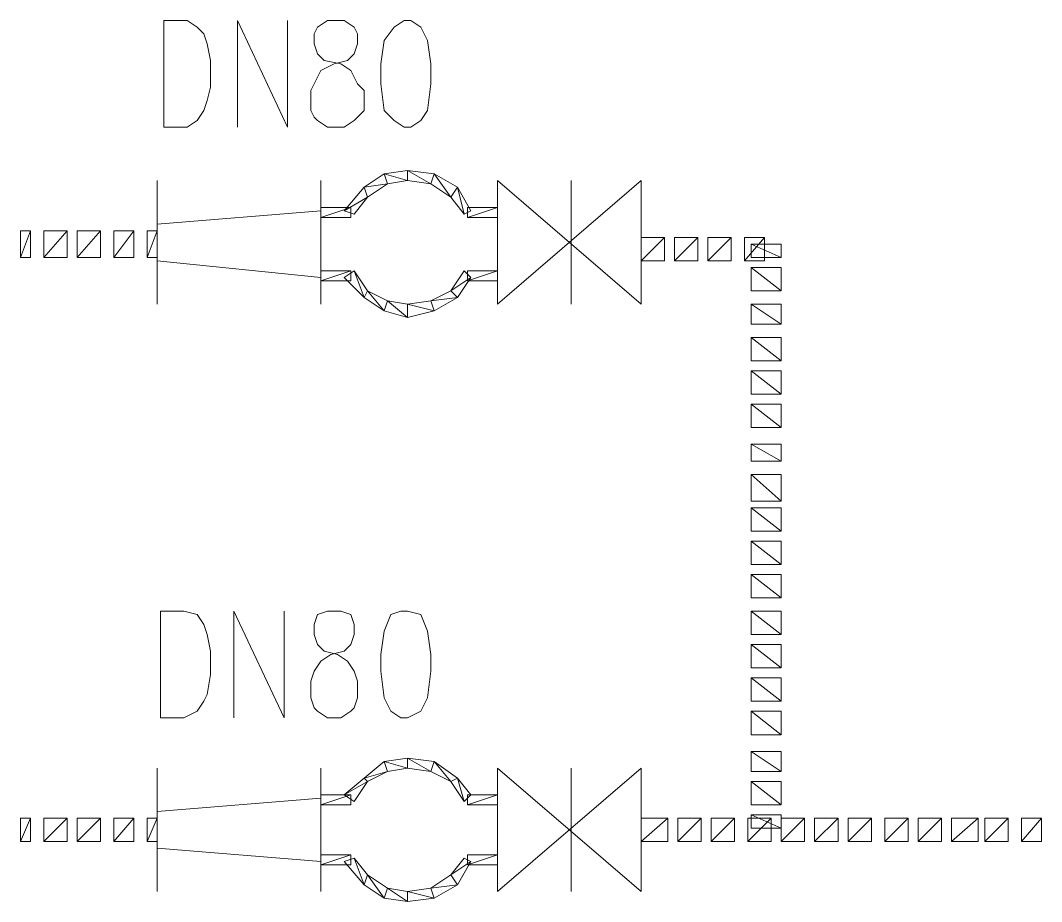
# Model space of a CAD drawing. Header units: millimetres. Extents: x 314312 to 406292, y 205315 to 257934.
# Drawn here: x 332776 to 335914, y 219540 to 222247 of the extents above; entities that cross this region are included whole.
import ezdxf

# ---------------------------------------------------------------- set-up
doc = ezdxf.new("R2010")
doc.units = ezdxf.units.MM

msp = doc.modelspace()

# ---------------------------------------------------------------- linework, layer by layer
at = {"color": 0, "lineweight": 5}
for points in [[(333217, 221918.9), (333217, 222247), (333288.7, 222247), (333319.5, 222226.5), (333340, 222206), (333350.3, 222175.2), (333360.5, 222124), (333360.5, 222041.9), (333350.3, 222000.9), (333340, 221970.1), (333319.5, 221939.4), (333288.7, 221918.9), (333217, 221918.9)], [(333442.6, 221918.9), (333442.6, 222247), (333596.4, 221918.9), (333596.4, 222247)], [(333719.5, 222247), (333688.7, 222226.5), (333678.4, 222206), (333678.4, 222175.2), (333688.7, 222144.5), (333709.2, 222124), (333760.5, 222113.7), (333791.2, 222093.2), (333811.8, 222052.2), (333832.3, 222031.7), (333832.3, 221970.1), (333811.8, 221949.6), (333801.5, 221939.4), (333770.7, 221918.9), (333719.5, 221918.9), (333688.7, 221939.4), (333678.4, 221949.6), (333668.2, 221970.1), (333668.2, 222031.7), (333678.4, 222052.2), (333698.9, 222093.2), (333740, 222113.7), (333781, 222124), (333801.5, 222144.5), (333811.8, 222175.2), (333811.8, 222206), (333801.5, 222226.5), (333770.7, 222247), (333719.5, 222247)], [(333955.3, 222247), (333924.6, 222226.5), (333893.8, 222185.5), (333883.5, 222113.7), (333883.5, 222052.2), (333893.8, 221970.1), (333924.6, 221939.4), (333955.3, 221918.9), (333975.8, 221918.9), (334006.6, 221939.4), (334027.1, 221970.1), (334037.4, 222052.2), (334037.4, 222113.7), (334027.1, 222185.5), (334006.6, 222226.5), (333975.8, 222247), (333955.3, 222247)], [(333196.4, 221754.8), (333196.4, 221375.3)], [(333698.9, 221754.8), (333698.9, 221375.3)], [(334242.5, 221375.3), (334242.5, 221754.8), (334242.5, 221375.3), (334242.5, 221754.8)], [(334242.5, 221754.8), (334683.5, 221375.3), (334683.5, 221754.8), (334242.5, 221375.3)], [(334468.1, 221375.3), (334468.1, 221754.8)], [(333698.9, 221662.5), (333196.4, 221621.5)], [(332776, 221518.9), (332776, 221601)], [(334683.5, 221508.7), (334683.5, 221580.4)], [(333698.9, 221457.4), (333196.4, 221508.7)], [(333206.7, 220103.7), (333206.7, 220431.9), (333278.5, 220431.9), (333319.5, 220421.6), (333340, 220390.8), (333350.3, 220360.1), (333360.5, 220308.8), (333360.5, 220237), (333350.3, 220175.5), (333340, 220155), (333319.5, 220124.2), (333278.5, 220103.7), (333206.7, 220103.7)], [(333432.3, 220103.7), (333432.3, 220431.9), (333586.1, 220103.7), (333586.1, 220431.9)], [(333719.5, 220431.9), (333688.7, 220421.6), (333678.4, 220390.8), (333678.4, 220360.1), (333688.7, 220329.3), (333709.2, 220308.8), (333750.2, 220298.5), (333781, 220278), (333801.5, 220247.3), (333811.8, 220216.5), (333811.8, 220165.2), (333801.5, 220134.5), (333791.2, 220124.2), (333760.5, 220103.7), (333719.5, 220103.7), (333688.7, 220124.2), (333678.4, 220134.5), (333668.2, 220165.2), (333668.2, 220216.5), (333678.4, 220247.3), (333698.9, 220278), (333729.7, 220298.5), (333770.7, 220308.8), (333791.2, 220329.3), (333801.5, 220360.1), (333801.5, 220390.8), (333791.2, 220421.6), (333760.5, 220431.9), (333719.5, 220431.9)], [(333945.1, 220431.9), (333914.3, 220421.6), (333893.8, 220370.3), (333883.5, 220298.5), (333883.5, 220247.3), (333893.8, 220165.2), (333914.3, 220124.2), (333945.1, 220103.7), (333965.6, 220103.7), (334006.6, 220124.2), (334027.1, 220165.2), (334037.4, 220247.3), (334037.4, 220298.5), (334027.1, 220370.3), (334006.6, 220421.6), (333965.6, 220431.9), (333945.1, 220431.9)], [(333196.4, 219949.9), (333196.4, 219570.4)], [(333698.9, 219949.9), (333698.9, 219570.4)], [(334683.5, 219949.9), (334683.5, 219570.4), (334242.5, 219949.9), (334242.5, 219570.4), (334683.5, 219949.9)], [(334242.5, 219570.4), (334242.5, 219949.9), (334242.5, 219570.4)], [(334468.1, 219570.4), (334468.1, 219949.9)], [(333698.9, 219857.6), (333196.4, 219816.5)], [(332776, 219724.2), (332776, 219796)], [(334683.5, 219724.2), (334683.5, 219796)], [(335114.2, 219765.3), (335021.9, 219765.3)], [(333698.9, 219662.7), (333196.4, 219703.7)]]:
    msp.add_lwpolyline(points, dxfattribs=at)
for points in [[(333893.8, 221775.3), (333893.8, 221775.3), (333904.1, 221744.5), (333904.1, 221744.5), (333904.1, 221744.5), (333832.3, 221734.3), (333832.3, 221734.3), (333832.3, 221734.3), (333893.8, 221775.3), (333893.8, 221775.3)], [(333965.6, 221785.5), (333965.6, 221785.5), (333965.6, 221754.8), (333965.6, 221754.8), (333965.6, 221754.8), (333893.8, 221775.3), (333893.8, 221775.3), (333893.8, 221775.3), (333965.6, 221785.5), (333965.6, 221785.5)], [(333965.6, 221754.8), (333965.6, 221754.8), (333893.8, 221775.3), (333893.8, 221775.3), (333893.8, 221775.3), (333904.1, 221744.5), (333904.1, 221744.5), (333904.1, 221744.5), (333965.6, 221754.8), (333965.6, 221754.8)], [(334047.6, 221775.3), (334047.6, 221775.3), (334037.4, 221744.5), (334037.4, 221744.5), (334037.4, 221744.5), (333965.6, 221785.5), (333965.6, 221785.5), (333965.6, 221785.5), (334047.6, 221775.3), (334047.6, 221775.3)], [(334037.4, 221744.5), (334037.4, 221744.5), (333965.6, 221785.5), (333965.6, 221785.5), (333965.6, 221785.5), (333965.6, 221754.8), (333965.6, 221754.8), (333965.6, 221754.8), (334037.4, 221744.5), (334037.4, 221744.5)], [(334098.9, 221703.5), (334098.9, 221703.5), (334047.6, 221775.3), (334047.6, 221775.3), (334047.6, 221775.3), (334037.4, 221744.5), (334037.4, 221744.5), (334037.4, 221744.5), (334098.9, 221703.5), (334098.9, 221703.5)], [(334119.4, 221734.3), (334119.4, 221734.3), (334098.9, 221703.5), (334098.9, 221703.5), (334098.9, 221703.5), (334047.6, 221775.3), (334047.6, 221775.3), (334047.6, 221775.3), (334119.4, 221734.3), (334119.4, 221734.3)], [(333904.1, 221744.5), (333904.1, 221744.5), (333832.3, 221734.3), (333832.3, 221734.3), (333832.3, 221734.3), (333842.5, 221703.5), (333842.5, 221703.5), (333842.5, 221703.5), (333904.1, 221744.5), (333904.1, 221744.5)], [(333832.3, 221734.3), (333832.3, 221734.3), (333842.5, 221703.5), (333842.5, 221703.5), (333842.5, 221703.5), (333770.7, 221662.5), (333770.7, 221662.5), (333770.7, 221662.5), (333832.3, 221734.3), (333832.3, 221734.3)], [(334139.9, 221652.2), (334139.9, 221652.2), (334119.4, 221734.3), (334119.4, 221734.3), (334119.4, 221734.3), (334098.9, 221703.5), (334098.9, 221703.5), (334098.9, 221703.5), (334139.9, 221652.2), (334139.9, 221652.2)], [(334160.4, 221662.5), (334160.4, 221662.5), (334139.9, 221652.2), (334139.9, 221652.2), (334139.9, 221652.2), (334119.4, 221734.3), (334119.4, 221734.3), (334119.4, 221734.3), (334160.4, 221662.5), (334160.4, 221662.5)], [(333842.5, 221703.5), (333842.5, 221703.5), (333770.7, 221662.5), (333770.7, 221662.5), (333770.7, 221662.5), (333801.5, 221652.2), (333801.5, 221652.2), (333801.5, 221652.2), (333842.5, 221703.5), (333842.5, 221703.5)], [(333698.9, 221672.7), (333698.9, 221672.7), (333698.9, 221642), (333698.9, 221642), (333698.9, 221642), (333791.2, 221672.7), (333791.2, 221672.7), (333791.2, 221672.7), (333698.9, 221672.7), (333698.9, 221672.7)], [(333698.9, 221642), (333698.9, 221642), (333791.2, 221672.7), (333791.2, 221672.7), (333791.2, 221672.7), (333791.2, 221642), (333791.2, 221642), (333791.2, 221642), (333698.9, 221642), (333698.9, 221642)], [(334150.2, 221672.7), (334150.2, 221672.7), (334150.2, 221642), (334150.2, 221642), (334150.2, 221642), (334242.5, 221672.7), (334242.5, 221672.7), (334242.5, 221672.7), (334150.2, 221672.7), (334150.2, 221672.7)], [(334150.2, 221642), (334150.2, 221642), (334242.5, 221672.7), (334242.5, 221672.7), (334242.5, 221672.7), (334242.5, 221642), (334242.5, 221642), (334242.5, 221642), (334150.2, 221642), (334150.2, 221642)], [(332806.7, 221518.9), (332806.7, 221518.9), (332806.7, 221601), (332806.7, 221601), (332806.7, 221601), (332776, 221518.9), (332776, 221518.9), (332776, 221518.9), (332806.7, 221518.9), (332806.7, 221518.9)], [(332806.7, 221601), (332806.7, 221601), (332776, 221518.9), (332776, 221518.9), (332776, 221518.9), (332776, 221601), (332776, 221601), (332776, 221601), (332806.7, 221601), (332806.7, 221601)], [(332919.5, 221518.9), (332919.5, 221518.9), (332919.5, 221601), (332919.5, 221601), (332919.5, 221601), (332847.8, 221518.9), (332847.8, 221518.9), (332847.8, 221518.9), (332919.5, 221518.9), (332919.5, 221518.9)], [(332919.5, 221601), (332919.5, 221601), (332847.8, 221518.9), (332847.8, 221518.9), (332847.8, 221518.9), (332847.8, 221601), (332847.8, 221601), (332847.8, 221601), (332919.5, 221601), (332919.5, 221601)], [(333022.1, 221518.9), (333022.1, 221518.9), (333022.1, 221601), (333022.1, 221601), (333022.1, 221601), (332950.3, 221518.9), (332950.3, 221518.9), (332950.3, 221518.9), (333022.1, 221518.9), (333022.1, 221518.9)], [(333022.1, 221601), (333022.1, 221601), (332950.3, 221518.9), (332950.3, 221518.9), (332950.3, 221518.9), (332950.3, 221601), (332950.3, 221601), (332950.3, 221601), (333022.1, 221601), (333022.1, 221601)], [(333124.7, 221518.9), (333124.7, 221518.9), (333124.7, 221601), (333124.7, 221601), (333124.7, 221601), (333063.1, 221518.9), (333063.1, 221518.9), (333063.1, 221518.9), (333124.7, 221518.9), (333124.7, 221518.9)], [(333124.7, 221601), (333124.7, 221601), (333063.1, 221518.9), (333063.1, 221518.9), (333063.1, 221518.9), (333063.1, 221601), (333063.1, 221601), (333063.1, 221601), (333124.7, 221601), (333124.7, 221601)], [(333196.4, 221518.9), (333196.4, 221518.9), (333196.4, 221601), (333196.4, 221601), (333196.4, 221601), (333165.7, 221518.9), (333165.7, 221518.9), (333165.7, 221518.9), (333196.4, 221518.9), (333196.4, 221518.9)], [(333196.4, 221601), (333196.4, 221601), (333165.7, 221518.9), (333165.7, 221518.9), (333165.7, 221518.9), (333165.7, 221601), (333165.7, 221601), (333165.7, 221601), (333196.4, 221601), (333196.4, 221601)], [(334755.2, 221508.7), (334755.2, 221508.7), (334755.2, 221580.4), (334755.2, 221580.4), (334755.2, 221580.4), (334683.5, 221508.7), (334683.5, 221508.7), (334683.5, 221508.7), (334755.2, 221508.7), (334755.2, 221508.7)], [(334755.2, 221580.4), (334755.2, 221580.4), (334683.5, 221508.7), (334683.5, 221508.7), (334683.5, 221508.7), (334683.5, 221580.4), (334683.5, 221580.4), (334683.5, 221580.4), (334755.2, 221580.4), (334755.2, 221580.4)], [(334857.8, 221508.7), (334857.8, 221508.7), (334857.8, 221580.4), (334857.8, 221580.4), (334857.8, 221580.4), (334786, 221508.7), (334786, 221508.7), (334786, 221508.7), (334857.8, 221508.7), (334857.8, 221508.7)], [(334857.8, 221580.4), (334857.8, 221580.4), (334786, 221508.7), (334786, 221508.7), (334786, 221508.7), (334786, 221580.4), (334786, 221580.4), (334786, 221580.4), (334857.8, 221580.4), (334857.8, 221580.4)], [(334960.3, 221508.7), (334960.3, 221508.7), (334960.3, 221580.4), (334960.3, 221580.4), (334960.3, 221580.4), (334888.6, 221508.7), (334888.6, 221508.7), (334888.6, 221508.7), (334960.3, 221508.7), (334960.3, 221508.7)], [(334960.3, 221580.4), (334960.3, 221580.4), (334888.6, 221508.7), (334888.6, 221508.7), (334888.6, 221508.7), (334888.6, 221580.4), (334888.6, 221580.4), (334888.6, 221580.4), (334960.3, 221580.4), (334960.3, 221580.4)], [(335062.9, 221508.7), (335062.9, 221508.7), (335062.9, 221580.4), (335062.9, 221580.4), (335062.9, 221580.4), (335001.4, 221508.7), (335001.4, 221508.7), (335001.4, 221508.7), (335062.9, 221508.7), (335062.9, 221508.7)], [(335062.9, 221580.4), (335062.9, 221580.4), (335001.4, 221508.7), (335001.4, 221508.7), (335001.4, 221508.7), (335001.4, 221580.4), (335001.4, 221580.4), (335001.4, 221580.4), (335062.9, 221580.4), (335062.9, 221580.4)], [(335114.2, 221559.9), (335114.2, 221559.9), (335021.9, 221559.9), (335021.9, 221559.9), (335021.9, 221559.9), (335114.2, 221518.9), (335114.2, 221518.9), (335114.2, 221518.9), (335114.2, 221559.9), (335114.2, 221559.9)], [(335021.9, 221559.9), (335021.9, 221559.9), (335114.2, 221518.9), (335114.2, 221518.9), (335114.2, 221518.9), (335021.9, 221518.9), (335021.9, 221518.9), (335021.9, 221518.9), (335021.9, 221559.9), (335021.9, 221559.9)], [(335114.2, 221488.1), (335114.2, 221488.1), (335021.9, 221488.1), (335021.9, 221488.1), (335021.9, 221488.1), (335114.2, 221416.4), (335114.2, 221416.4), (335114.2, 221416.4), (335114.2, 221488.1), (335114.2, 221488.1)], [(335021.9, 221488.1), (335021.9, 221488.1), (335114.2, 221416.4), (335114.2, 221416.4), (335114.2, 221416.4), (335021.9, 221416.4), (335021.9, 221416.4), (335021.9, 221416.4), (335021.9, 221488.1), (335021.9, 221488.1)], [(333698.9, 221477.9), (333698.9, 221477.9), (333698.9, 221447.1), (333698.9, 221447.1), (333698.9, 221447.1), (333791.2, 221477.9), (333791.2, 221477.9), (333791.2, 221477.9), (333698.9, 221477.9), (333698.9, 221477.9)], [(333698.9, 221447.1), (333698.9, 221447.1), (333791.2, 221477.9), (333791.2, 221477.9), (333791.2, 221477.9), (333791.2, 221447.1), (333791.2, 221447.1), (333791.2, 221447.1), (333698.9, 221447.1), (333698.9, 221447.1)], [(333770.7, 221457.4), (333770.7, 221457.4), (333801.5, 221477.9), (333801.5, 221477.9), (333801.5, 221477.9), (333832.3, 221395.8), (333832.3, 221395.8), (333832.3, 221395.8), (333770.7, 221457.4), (333770.7, 221457.4)], [(333801.5, 221477.9), (333801.5, 221477.9), (333832.3, 221395.8), (333832.3, 221395.8), (333832.3, 221395.8), (333842.5, 221416.4), (333842.5, 221416.4), (333842.5, 221416.4), (333801.5, 221477.9), (333801.5, 221477.9)], [(334098.9, 221416.4), (334098.9, 221416.4), (334160.4, 221457.4), (334160.4, 221457.4), (334160.4, 221457.4), (334139.9, 221477.9), (334139.9, 221477.9), (334139.9, 221477.9), (334098.9, 221416.4), (334098.9, 221416.4)], [(334119.4, 221395.8), (334119.4, 221395.8), (334098.9, 221416.4), (334098.9, 221416.4), (334098.9, 221416.4), (334160.4, 221457.4), (334160.4, 221457.4), (334160.4, 221457.4), (334119.4, 221395.8), (334119.4, 221395.8)], [(334150.2, 221477.9), (334150.2, 221477.9), (334150.2, 221447.1), (334150.2, 221447.1), (334150.2, 221447.1), (334242.5, 221477.9), (334242.5, 221477.9), (334242.5, 221477.9), (334150.2, 221477.9), (334150.2, 221477.9)], [(334150.2, 221447.1), (334150.2, 221447.1), (334242.5, 221477.9), (334242.5, 221477.9), (334242.5, 221477.9), (334242.5, 221447.1), (334242.5, 221447.1), (334242.5, 221447.1), (334150.2, 221447.1), (334150.2, 221447.1)], [(333832.3, 221395.8), (333832.3, 221395.8), (333842.5, 221416.4), (333842.5, 221416.4), (333842.5, 221416.4), (333893.8, 221354.8), (333893.8, 221354.8), (333893.8, 221354.8), (333832.3, 221395.8), (333832.3, 221395.8)], [(333842.5, 221416.4), (333842.5, 221416.4), (333893.8, 221354.8), (333893.8, 221354.8), (333893.8, 221354.8), (333904.1, 221385.6), (333904.1, 221385.6), (333904.1, 221385.6), (333842.5, 221416.4), (333842.5, 221416.4)], [(334037.4, 221385.6), (334037.4, 221385.6), (334119.4, 221395.8), (334119.4, 221395.8), (334119.4, 221395.8), (334098.9, 221416.4), (334098.9, 221416.4), (334098.9, 221416.4), (334037.4, 221385.6), (334037.4, 221385.6)], [(334047.6, 221354.8), (334047.6, 221354.8), (334037.4, 221385.6), (334037.4, 221385.6), (334037.4, 221385.6), (334119.4, 221395.8), (334119.4, 221395.8), (334119.4, 221395.8), (334047.6, 221354.8), (334047.6, 221354.8)], [(333893.8, 221354.8), (333893.8, 221354.8), (333904.1, 221385.6), (333904.1, 221385.6), (333904.1, 221385.6), (333965.6, 221334.3), (333965.6, 221334.3), (333965.6, 221334.3), (333893.8, 221354.8), (333893.8, 221354.8)], [(333904.1, 221385.6), (333904.1, 221385.6), (333965.6, 221334.3), (333965.6, 221334.3), (333965.6, 221334.3), (333965.6, 221375.3), (333965.6, 221375.3), (333965.6, 221375.3), (333904.1, 221385.6), (333904.1, 221385.6)], [(333965.6, 221375.3), (333965.6, 221375.3), (334047.6, 221354.8), (334047.6, 221354.8), (334047.6, 221354.8), (334037.4, 221385.6), (334037.4, 221385.6), (334037.4, 221385.6), (333965.6, 221375.3), (333965.6, 221375.3)], [(333965.6, 221334.3), (333965.6, 221334.3), (333965.6, 221375.3), (333965.6, 221375.3), (333965.6, 221375.3), (334047.6, 221354.8), (334047.6, 221354.8), (334047.6, 221354.8), (333965.6, 221334.3), (333965.6, 221334.3)], [(335114.2, 221375.3), (335114.2, 221375.3), (335021.9, 221375.3), (335021.9, 221375.3), (335021.9, 221375.3), (335114.2, 221313.8), (335114.2, 221313.8), (335114.2, 221313.8), (335114.2, 221375.3), (335114.2, 221375.3)], [(335021.9, 221375.3), (335021.9, 221375.3), (335114.2, 221313.8), (335114.2, 221313.8), (335114.2, 221313.8), (335021.9, 221313.8), (335021.9, 221313.8), (335021.9, 221313.8), (335021.9, 221375.3), (335021.9, 221375.3)], [(335114.2, 221272.8), (335114.2, 221272.8), (335021.9, 221272.8), (335021.9, 221272.8), (335021.9, 221272.8), (335114.2, 221201), (335114.2, 221201), (335114.2, 221201), (335114.2, 221272.8), (335114.2, 221272.8)], [(335021.9, 221272.8), (335021.9, 221272.8), (335114.2, 221201), (335114.2, 221201), (335114.2, 221201), (335021.9, 221201), (335021.9, 221201), (335021.9, 221201), (335021.9, 221272.8), (335021.9, 221272.8)], [(335114.2, 221170.2), (335114.2, 221170.2), (335021.9, 221170.2), (335021.9, 221170.2), (335021.9, 221170.2), (335114.2, 221098.4), (335114.2, 221098.4), (335114.2, 221098.4), (335114.2, 221170.2), (335114.2, 221170.2)], [(335021.9, 221170.2), (335021.9, 221170.2), (335114.2, 221098.4), (335114.2, 221098.4), (335114.2, 221098.4), (335021.9, 221098.4), (335021.9, 221098.4), (335021.9, 221098.4), (335021.9, 221170.2), (335021.9, 221170.2)], [(335114.2, 221067.7), (335114.2, 221067.7), (335021.9, 221067.7), (335021.9, 221067.7), (335021.9, 221067.7), (335114.2, 220995.9), (335114.2, 220995.9), (335114.2, 220995.9), (335114.2, 221067.7), (335114.2, 221067.7)], [(335021.9, 221067.7), (335021.9, 221067.7), (335114.2, 220995.9), (335114.2, 220995.9), (335114.2, 220995.9), (335021.9, 220995.9), (335021.9, 220995.9), (335021.9, 220995.9), (335021.9, 221067.7), (335021.9, 221067.7)], [(335114.2, 220944.6), (335114.2, 220944.6), (335021.9, 220944.6), (335021.9, 220944.6), (335021.9, 220944.6), (335114.2, 220893.3), (335114.2, 220893.3), (335114.2, 220893.3), (335114.2, 220944.6), (335114.2, 220944.6)], [(335021.9, 220944.6), (335021.9, 220944.6), (335114.2, 220893.3), (335114.2, 220893.3), (335114.2, 220893.3), (335021.9, 220893.3), (335021.9, 220893.3), (335021.9, 220893.3), (335021.9, 220944.6), (335021.9, 220944.6)], [(335114.2, 220852.3), (335114.2, 220852.3), (335021.9, 220852.3), (335021.9, 220852.3), (335021.9, 220852.3), (335114.2, 220770.3), (335114.2, 220770.3), (335114.2, 220770.3), (335114.2, 220852.3), (335114.2, 220852.3)], [(335021.9, 220852.3), (335021.9, 220852.3), (335114.2, 220770.3), (335114.2, 220770.3), (335114.2, 220770.3), (335021.9, 220770.3), (335021.9, 220770.3), (335021.9, 220770.3), (335021.9, 220852.3), (335021.9, 220852.3)], [(335114.2, 220749.8), (335114.2, 220749.8), (335021.9, 220749.8), (335021.9, 220749.8), (335021.9, 220749.8), (335114.2, 220678), (335114.2, 220678), (335114.2, 220678), (335114.2, 220749.8), (335114.2, 220749.8)], [(335021.9, 220749.8), (335021.9, 220749.8), (335114.2, 220678), (335114.2, 220678), (335114.2, 220678), (335021.9, 220678), (335021.9, 220678), (335021.9, 220678), (335021.9, 220749.8), (335021.9, 220749.8)], [(335114.2, 220647.2), (335114.2, 220647.2), (335021.9, 220647.2), (335021.9, 220647.2), (335021.9, 220647.2), (335114.2, 220575.4), (335114.2, 220575.4), (335114.2, 220575.4), (335114.2, 220647.2), (335114.2, 220647.2)], [(335021.9, 220647.2), (335021.9, 220647.2), (335114.2, 220575.4), (335114.2, 220575.4), (335114.2, 220575.4), (335021.9, 220575.4), (335021.9, 220575.4), (335021.9, 220575.4), (335021.9, 220647.2), (335021.9, 220647.2)], [(335114.2, 220544.7), (335114.2, 220544.7), (335021.9, 220544.7), (335021.9, 220544.7), (335021.9, 220544.7), (335114.2, 220472.9), (335114.2, 220472.9), (335114.2, 220472.9), (335114.2, 220544.7), (335114.2, 220544.7)], [(335021.9, 220544.7), (335021.9, 220544.7), (335114.2, 220472.9), (335114.2, 220472.9), (335114.2, 220472.9), (335021.9, 220472.9), (335021.9, 220472.9), (335021.9, 220472.9), (335021.9, 220544.7), (335021.9, 220544.7)], [(335114.2, 220431.9), (335114.2, 220431.9), (335021.9, 220431.9), (335021.9, 220431.9), (335021.9, 220431.9), (335114.2, 220360.1), (335114.2, 220360.1), (335114.2, 220360.1), (335114.2, 220431.9), (335114.2, 220431.9)], [(335021.9, 220431.9), (335021.9, 220431.9), (335114.2, 220360.1), (335114.2, 220360.1), (335114.2, 220360.1), (335021.9, 220360.1), (335021.9, 220360.1), (335021.9, 220360.1), (335021.9, 220431.9), (335021.9, 220431.9)], [(335114.2, 220329.3), (335114.2, 220329.3), (335021.9, 220329.3), (335021.9, 220329.3), (335021.9, 220329.3), (335114.2, 220257.5), (335114.2, 220257.5), (335114.2, 220257.5), (335114.2, 220329.3), (335114.2, 220329.3)], [(335021.9, 220329.3), (335021.9, 220329.3), (335114.2, 220257.5), (335114.2, 220257.5), (335114.2, 220257.5), (335021.9, 220257.5), (335021.9, 220257.5), (335021.9, 220257.5), (335021.9, 220329.3), (335021.9, 220329.3)], [(335114.2, 220226.8), (335114.2, 220226.8), (335021.9, 220226.8), (335021.9, 220226.8), (335021.9, 220226.8), (335114.2, 220155), (335114.2, 220155), (335114.2, 220155), (335114.2, 220226.8), (335114.2, 220226.8)], [(335021.9, 220226.8), (335021.9, 220226.8), (335114.2, 220155), (335114.2, 220155), (335114.2, 220155), (335021.9, 220155), (335021.9, 220155), (335021.9, 220155), (335021.9, 220226.8), (335021.9, 220226.8)], [(335114.2, 220124.2), (335114.2, 220124.2), (335021.9, 220124.2), (335021.9, 220124.2), (335021.9, 220124.2), (335114.2, 220052.4), (335114.2, 220052.4), (335114.2, 220052.4), (335114.2, 220124.2), (335114.2, 220124.2)], [(335021.9, 220124.2), (335021.9, 220124.2), (335114.2, 220052.4), (335114.2, 220052.4), (335114.2, 220052.4), (335021.9, 220052.4), (335021.9, 220052.4), (335021.9, 220052.4), (335021.9, 220124.2), (335021.9, 220124.2)], [(335114.2, 220001.1), (335114.2, 220001.1), (335021.9, 220001.1), (335021.9, 220001.1), (335021.9, 220001.1), (335114.2, 219939.6), (335114.2, 219939.6), (335114.2, 219939.6), (335114.2, 220001.1), (335114.2, 220001.1)], [(335021.9, 220001.1), (335021.9, 220001.1), (335114.2, 219939.6), (335114.2, 219939.6), (335114.2, 219939.6), (335021.9, 219939.6), (335021.9, 219939.6), (335021.9, 219939.6), (335021.9, 220001.1), (335021.9, 220001.1)], [(333893.8, 219970.4), (333893.8, 219970.4), (333904.1, 219939.6), (333904.1, 219939.6), (333904.1, 219939.6), (333832.3, 219919.1), (333832.3, 219919.1), (333832.3, 219919.1), (333893.8, 219970.4), (333893.8, 219970.4)], [(333965.6, 219980.6), (333965.6, 219980.6), (333965.6, 219949.9), (333965.6, 219949.9), (333965.6, 219949.9), (333893.8, 219970.4), (333893.8, 219970.4), (333893.8, 219970.4), (333965.6, 219980.6), (333965.6, 219980.6)], [(333965.6, 219949.9), (333965.6, 219949.9), (333893.8, 219970.4), (333893.8, 219970.4), (333893.8, 219970.4), (333904.1, 219939.6), (333904.1, 219939.6), (333904.1, 219939.6), (333965.6, 219949.9), (333965.6, 219949.9)], [(334047.6, 219970.4), (334047.6, 219970.4), (334037.4, 219939.6), (334037.4, 219939.6), (334037.4, 219939.6), (333965.6, 219980.6), (333965.6, 219980.6), (333965.6, 219980.6), (334047.6, 219970.4), (334047.6, 219970.4)], [(334037.4, 219939.6), (334037.4, 219939.6), (333965.6, 219980.6), (333965.6, 219980.6), (333965.6, 219980.6), (333965.6, 219949.9), (333965.6, 219949.9), (333965.6, 219949.9), (334037.4, 219939.6), (334037.4, 219939.6)], [(334098.9, 219908.8), (334098.9, 219908.8), (334047.6, 219970.4), (334047.6, 219970.4), (334047.6, 219970.4), (334037.4, 219939.6), (334037.4, 219939.6), (334037.4, 219939.6), (334098.9, 219908.8), (334098.9, 219908.8)], [(334119.4, 219919.1), (334119.4, 219919.1), (334098.9, 219908.8), (334098.9, 219908.8), (334098.9, 219908.8), (334047.6, 219970.4), (334047.6, 219970.4), (334047.6, 219970.4), (334119.4, 219919.1), (334119.4, 219919.1)], [(333832.3, 219919.1), (333832.3, 219919.1), (333842.5, 219908.8), (333842.5, 219908.8), (333842.5, 219908.8), (333770.7, 219867.8), (333770.7, 219867.8), (333770.7, 219867.8), (333832.3, 219919.1), (333832.3, 219919.1)], [(333904.1, 219939.6), (333904.1, 219939.6), (333832.3, 219919.1), (333832.3, 219919.1), (333832.3, 219919.1), (333842.5, 219908.8), (333842.5, 219908.8), (333842.5, 219908.8), (333904.1, 219939.6), (333904.1, 219939.6)], [(334139.9, 219847.3), (334139.9, 219847.3), (334119.4, 219919.1), (334119.4, 219919.1), (334119.4, 219919.1), (334098.9, 219908.8), (334098.9, 219908.8), (334098.9, 219908.8), (334139.9, 219847.3), (334139.9, 219847.3)], [(334160.4, 219867.8), (334160.4, 219867.8), (334139.9, 219847.3), (334139.9, 219847.3), (334139.9, 219847.3), (334119.4, 219919.1), (334119.4, 219919.1), (334119.4, 219919.1), (334160.4, 219867.8), (334160.4, 219867.8)], [(333842.5, 219908.8), (333842.5, 219908.8), (333770.7, 219867.8), (333770.7, 219867.8), (333770.7, 219867.8), (333801.5, 219847.3), (333801.5, 219847.3), (333801.5, 219847.3), (333842.5, 219908.8), (333842.5, 219908.8)], [(335114.2, 219908.8), (335114.2, 219908.8), (335021.9, 219908.8), (335021.9, 219908.8), (335021.9, 219908.8), (335114.2, 219837.1), (335114.2, 219837.1), (335114.2, 219837.1), (335114.2, 219908.8), (335114.2, 219908.8)], [(335021.9, 219908.8), (335021.9, 219908.8), (335114.2, 219837.1), (335114.2, 219837.1), (335114.2, 219837.1), (335021.9, 219837.1), (335021.9, 219837.1), (335021.9, 219837.1), (335021.9, 219908.8), (335021.9, 219908.8)], [(333698.9, 219867.8), (333698.9, 219867.8), (333698.9, 219837.1), (333698.9, 219837.1), (333698.9, 219837.1), (333791.2, 219867.8), (333791.2, 219867.8), (333791.2, 219867.8), (333698.9, 219867.8), (333698.9, 219867.8)], [(333698.9, 219837.1), (333698.9, 219837.1), (333791.2, 219867.8), (333791.2, 219867.8), (333791.2, 219867.8), (333791.2, 219837.1), (333791.2, 219837.1), (333791.2, 219837.1), (333698.9, 219837.1), (333698.9, 219837.1)], [(334150.2, 219867.8), (334150.2, 219867.8), (334150.2, 219837.1), (334150.2, 219837.1), (334150.2, 219837.1), (334242.5, 219867.8), (334242.5, 219867.8), (334242.5, 219867.8), (334150.2, 219867.8), (334150.2, 219867.8)], [(334150.2, 219837.1), (334150.2, 219837.1), (334242.5, 219867.8), (334242.5, 219867.8), (334242.5, 219867.8), (334242.5, 219837.1), (334242.5, 219837.1), (334242.5, 219837.1), (334150.2, 219837.1), (334150.2, 219837.1)], [(332806.7, 219724.2), (332806.7, 219724.2), (332806.7, 219796), (332806.7, 219796), (332806.7, 219796), (332776, 219724.2), (332776, 219724.2), (332776, 219724.2), (332806.7, 219724.2), (332806.7, 219724.2)], [(332806.7, 219796), (332806.7, 219796), (332776, 219724.2), (332776, 219724.2), (332776, 219724.2), (332776, 219796), (332776, 219796), (332776, 219796), (332806.7, 219796), (332806.7, 219796)], [(332919.5, 219724.2), (332919.5, 219724.2), (332919.5, 219796), (332919.5, 219796), (332919.5, 219796), (332847.8, 219724.2), (332847.8, 219724.2), (332847.8, 219724.2), (332919.5, 219724.2), (332919.5, 219724.2)], [(332919.5, 219796), (332919.5, 219796), (332847.8, 219724.2), (332847.8, 219724.2), (332847.8, 219724.2), (332847.8, 219796), (332847.8, 219796), (332847.8, 219796), (332919.5, 219796), (332919.5, 219796)], [(333022.1, 219724.2), (333022.1, 219724.2), (333022.1, 219796), (333022.1, 219796), (333022.1, 219796), (332950.3, 219724.2), (332950.3, 219724.2), (332950.3, 219724.2), (333022.1, 219724.2), (333022.1, 219724.2)], [(333022.1, 219796), (333022.1, 219796), (332950.3, 219724.2), (332950.3, 219724.2), (332950.3, 219724.2), (332950.3, 219796), (332950.3, 219796), (332950.3, 219796), (333022.1, 219796), (333022.1, 219796)], [(333124.7, 219724.2), (333124.7, 219724.2), (333124.7, 219796), (333124.7, 219796), (333124.7, 219796), (333063.1, 219724.2), (333063.1, 219724.2), (333063.1, 219724.2), (333124.7, 219724.2), (333124.7, 219724.2)], [(333124.7, 219796), (333124.7, 219796), (333063.1, 219724.2), (333063.1, 219724.2), (333063.1, 219724.2), (333063.1, 219796), (333063.1, 219796), (333063.1, 219796), (333124.7, 219796), (333124.7, 219796)], [(333196.4, 219724.2), (333196.4, 219724.2), (333196.4, 219796), (333196.4, 219796), (333196.4, 219796), (333165.7, 219724.2), (333165.7, 219724.2), (333165.7, 219724.2), (333196.4, 219724.2), (333196.4, 219724.2)], [(333196.4, 219796), (333196.4, 219796), (333165.7, 219724.2), (333165.7, 219724.2), (333165.7, 219724.2), (333165.7, 219796), (333165.7, 219796), (333165.7, 219796), (333196.4, 219796), (333196.4, 219796)], [(334765.5, 219724.2), (334765.5, 219724.2), (334765.5, 219796), (334765.5, 219796), (334765.5, 219796), (334683.5, 219724.2), (334683.5, 219724.2), (334683.5, 219724.2), (334765.5, 219724.2), (334765.5, 219724.2)], [(334765.5, 219796), (334765.5, 219796), (334683.5, 219724.2), (334683.5, 219724.2), (334683.5, 219724.2), (334683.5, 219796), (334683.5, 219796), (334683.5, 219796), (334765.5, 219796), (334765.5, 219796)], [(334868, 219724.2), (334868, 219724.2), (334868, 219796), (334868, 219796), (334868, 219796), (334796.3, 219724.2), (334796.3, 219724.2), (334796.3, 219724.2), (334868, 219724.2), (334868, 219724.2)], [(334868, 219796), (334868, 219796), (334796.3, 219724.2), (334796.3, 219724.2), (334796.3, 219724.2), (334796.3, 219796), (334796.3, 219796), (334796.3, 219796), (334868, 219796), (334868, 219796)], [(334970.6, 219724.2), (334970.6, 219724.2), (334970.6, 219796), (334970.6, 219796), (334970.6, 219796), (334898.8, 219724.2), (334898.8, 219724.2), (334898.8, 219724.2), (334970.6, 219724.2), (334970.6, 219724.2)], [(334970.6, 219796), (334970.6, 219796), (334898.8, 219724.2), (334898.8, 219724.2), (334898.8, 219724.2), (334898.8, 219796), (334898.8, 219796), (334898.8, 219796), (334970.6, 219796), (334970.6, 219796)], [(335083.4, 219724.2), (335083.4, 219724.2), (335083.4, 219796), (335083.4, 219796), (335083.4, 219796), (335011.6, 219724.2), (335011.6, 219724.2), (335011.6, 219724.2), (335083.4, 219724.2), (335083.4, 219724.2)], [(335083.4, 219796), (335083.4, 219796), (335011.6, 219724.2), (335011.6, 219724.2), (335011.6, 219724.2), (335011.6, 219796), (335011.6, 219796), (335011.6, 219796), (335083.4, 219796), (335083.4, 219796)], [(335114.2, 219806.3), (335114.2, 219806.3), (335021.9, 219806.3), (335021.9, 219806.3), (335021.9, 219806.3), (335114.2, 219765.3), (335114.2, 219765.3), (335114.2, 219765.3), (335114.2, 219806.3), (335114.2, 219806.3)], [(335021.9, 219806.3), (335021.9, 219806.3), (335114.2, 219765.3), (335114.2, 219765.3), (335114.2, 219765.3), (335021.9, 219765.3), (335021.9, 219765.3), (335021.9, 219765.3), (335021.9, 219806.3), (335021.9, 219806.3)], [(335186, 219724.2), (335186, 219724.2), (335186, 219796), (335186, 219796), (335186, 219796), (335114.2, 219724.2), (335114.2, 219724.2), (335114.2, 219724.2), (335186, 219724.2), (335186, 219724.2)], [(335186, 219796), (335186, 219796), (335114.2, 219724.2), (335114.2, 219724.2), (335114.2, 219724.2), (335114.2, 219796), (335114.2, 219796), (335114.2, 219796), (335186, 219796), (335186, 219796)], [(335288.5, 219724.2), (335288.5, 219724.2), (335288.5, 219796), (335288.5, 219796), (335288.5, 219796), (335216.7, 219724.2), (335216.7, 219724.2), (335216.7, 219724.2), (335288.5, 219724.2), (335288.5, 219724.2)], [(335288.5, 219796), (335288.5, 219796), (335216.7, 219724.2), (335216.7, 219724.2), (335216.7, 219724.2), (335216.7, 219796), (335216.7, 219796), (335216.7, 219796), (335288.5, 219796), (335288.5, 219796)], [(335391.1, 219724.2), (335391.1, 219724.2), (335391.1, 219796), (335391.1, 219796), (335391.1, 219796), (335319.3, 219724.2), (335319.3, 219724.2), (335319.3, 219724.2), (335391.1, 219724.2), (335391.1, 219724.2)], [(335391.1, 219796), (335391.1, 219796), (335319.3, 219724.2), (335319.3, 219724.2), (335319.3, 219724.2), (335319.3, 219796), (335319.3, 219796), (335319.3, 219796), (335391.1, 219796), (335391.1, 219796)], [(335503.9, 219724.2), (335503.9, 219724.2), (335503.9, 219796), (335503.9, 219796), (335503.9, 219796), (335432.1, 219724.2), (335432.1, 219724.2), (335432.1, 219724.2), (335503.9, 219724.2), (335503.9, 219724.2)], [(335503.9, 219796), (335503.9, 219796), (335432.1, 219724.2), (335432.1, 219724.2), (335432.1, 219724.2), (335432.1, 219796), (335432.1, 219796), (335432.1, 219796), (335503.9, 219796), (335503.9, 219796)], [(335606.4, 219724.2), (335606.4, 219724.2), (335606.4, 219796), (335606.4, 219796), (335606.4, 219796), (335534.6, 219724.2), (335534.6, 219724.2), (335534.6, 219724.2), (335606.4, 219724.2), (335606.4, 219724.2)], [(335606.4, 219796), (335606.4, 219796), (335534.6, 219724.2), (335534.6, 219724.2), (335534.6, 219724.2), (335534.6, 219796), (335534.6, 219796), (335534.6, 219796), (335606.4, 219796), (335606.4, 219796)], [(335719.2, 219724.2), (335719.2, 219724.2), (335719.2, 219796), (335719.2, 219796), (335719.2, 219796), (335637.2, 219724.2), (335637.2, 219724.2), (335637.2, 219724.2), (335719.2, 219724.2), (335719.2, 219724.2)], [(335719.2, 219796), (335719.2, 219796), (335637.2, 219724.2), (335637.2, 219724.2), (335637.2, 219724.2), (335637.2, 219796), (335637.2, 219796), (335637.2, 219796), (335719.2, 219796), (335719.2, 219796)], [(335811.5, 219724.2), (335811.5, 219724.2), (335811.5, 219796), (335811.5, 219796), (335811.5, 219796), (335739.7, 219724.2), (335739.7, 219724.2), (335739.7, 219724.2), (335811.5, 219724.2), (335811.5, 219724.2)], [(335811.5, 219796), (335811.5, 219796), (335739.7, 219724.2), (335739.7, 219724.2), (335739.7, 219724.2), (335739.7, 219796), (335739.7, 219796), (335739.7, 219796), (335811.5, 219796), (335811.5, 219796)], [(335914.1, 219724.2), (335914.1, 219724.2), (335914.1, 219796), (335914.1, 219796), (335914.1, 219796), (335852.6, 219724.2), (335852.6, 219724.2), (335852.6, 219724.2), (335914.1, 219724.2), (335914.1, 219724.2)], [(335914.1, 219796), (335914.1, 219796), (335852.6, 219724.2), (335852.6, 219724.2), (335852.6, 219724.2), (335852.6, 219796), (335852.6, 219796), (335852.6, 219796), (335914.1, 219796), (335914.1, 219796)], [(333698.9, 219683.2), (333698.9, 219683.2), (333698.9, 219652.5), (333698.9, 219652.5), (333698.9, 219652.5), (333791.2, 219683.2), (333791.2, 219683.2), (333791.2, 219683.2), (333698.9, 219683.2), (333698.9, 219683.2)], [(333698.9, 219652.5), (333698.9, 219652.5), (333791.2, 219683.2), (333791.2, 219683.2), (333791.2, 219683.2), (333791.2, 219652.5), (333791.2, 219652.5), (333791.2, 219652.5), (333698.9, 219652.5), (333698.9, 219652.5)], [(333770.7, 219662.7), (333770.7, 219662.7), (333801.5, 219673), (333801.5, 219673), (333801.5, 219673), (333832.3, 219590.9), (333832.3, 219590.9), (333832.3, 219590.9), (333770.7, 219662.7), (333770.7, 219662.7)], [(333801.5, 219673), (333801.5, 219673), (333832.3, 219590.9), (333832.3, 219590.9), (333832.3, 219590.9), (333842.5, 219621.7), (333842.5, 219621.7), (333842.5, 219621.7), (333801.5, 219673), (333801.5, 219673)], [(334098.9, 219621.7), (334098.9, 219621.7), (334160.4, 219662.7), (334160.4, 219662.7), (334160.4, 219662.7), (334139.9, 219673), (334139.9, 219673), (334139.9, 219673), (334098.9, 219621.7), (334098.9, 219621.7)], [(334150.2, 219683.2), (334150.2, 219683.2), (334150.2, 219652.5), (334150.2, 219652.5), (334150.2, 219652.5), (334242.5, 219683.2), (334242.5, 219683.2), (334242.5, 219683.2), (334150.2, 219683.2), (334150.2, 219683.2)], [(334150.2, 219652.5), (334150.2, 219652.5), (334242.5, 219683.2), (334242.5, 219683.2), (334242.5, 219683.2), (334242.5, 219652.5), (334242.5, 219652.5), (334242.5, 219652.5), (334150.2, 219652.5), (334150.2, 219652.5)], [(334119.4, 219590.9), (334119.4, 219590.9), (334098.9, 219621.7), (334098.9, 219621.7), (334098.9, 219621.7), (334160.4, 219662.7), (334160.4, 219662.7), (334160.4, 219662.7), (334119.4, 219590.9), (334119.4, 219590.9)], [(333832.3, 219590.9), (333832.3, 219590.9), (333842.5, 219621.7), (333842.5, 219621.7), (333842.5, 219621.7), (333893.8, 219549.9), (333893.8, 219549.9), (333893.8, 219549.9), (333832.3, 219590.9), (333832.3, 219590.9)], [(333842.5, 219621.7), (333842.5, 219621.7), (333893.8, 219549.9), (333893.8, 219549.9), (333893.8, 219549.9), (333904.1, 219580.7), (333904.1, 219580.7), (333904.1, 219580.7), (333842.5, 219621.7), (333842.5, 219621.7)], [(334037.4, 219580.7), (334037.4, 219580.7), (334119.4, 219590.9), (334119.4, 219590.9), (334119.4, 219590.9), (334098.9, 219621.7), (334098.9, 219621.7), (334098.9, 219621.7), (334037.4, 219580.7), (334037.4, 219580.7)], [(333893.8, 219549.9), (333893.8, 219549.9), (333904.1, 219580.7), (333904.1, 219580.7), (333904.1, 219580.7), (333965.6, 219539.6), (333965.6, 219539.6), (333965.6, 219539.6), (333893.8, 219549.9), (333893.8, 219549.9)], [(333904.1, 219580.7), (333904.1, 219580.7), (333965.6, 219539.6), (333965.6, 219539.6), (333965.6, 219539.6), (333965.6, 219570.4), (333965.6, 219570.4), (333965.6, 219570.4), (333904.1, 219580.7), (333904.1, 219580.7)], [(333965.6, 219570.4), (333965.6, 219570.4), (334047.6, 219549.9), (334047.6, 219549.9), (334047.6, 219549.9), (334037.4, 219580.7), (334037.4, 219580.7), (334037.4, 219580.7), (333965.6, 219570.4), (333965.6, 219570.4)], [(334047.6, 219549.9), (334047.6, 219549.9), (334037.4, 219580.7), (334037.4, 219580.7), (334037.4, 219580.7), (334119.4, 219590.9), (334119.4, 219590.9), (334119.4, 219590.9), (334047.6, 219549.9), (334047.6, 219549.9)], [(333965.6, 219539.6), (333965.6, 219539.6), (333965.6, 219570.4), (333965.6, 219570.4), (333965.6, 219570.4), (334047.6, 219549.9), (334047.6, 219549.9), (334047.6, 219549.9), (333965.6, 219539.6), (333965.6, 219539.6)]]:
    msp.add_open_spline(points, degree=3, knots=[0, 0, 0, 0, 1, 1, 1, 2, 2, 2, 3, 3, 3, 3], dxfattribs=at)

doc.saveas('drawing.dxf')
